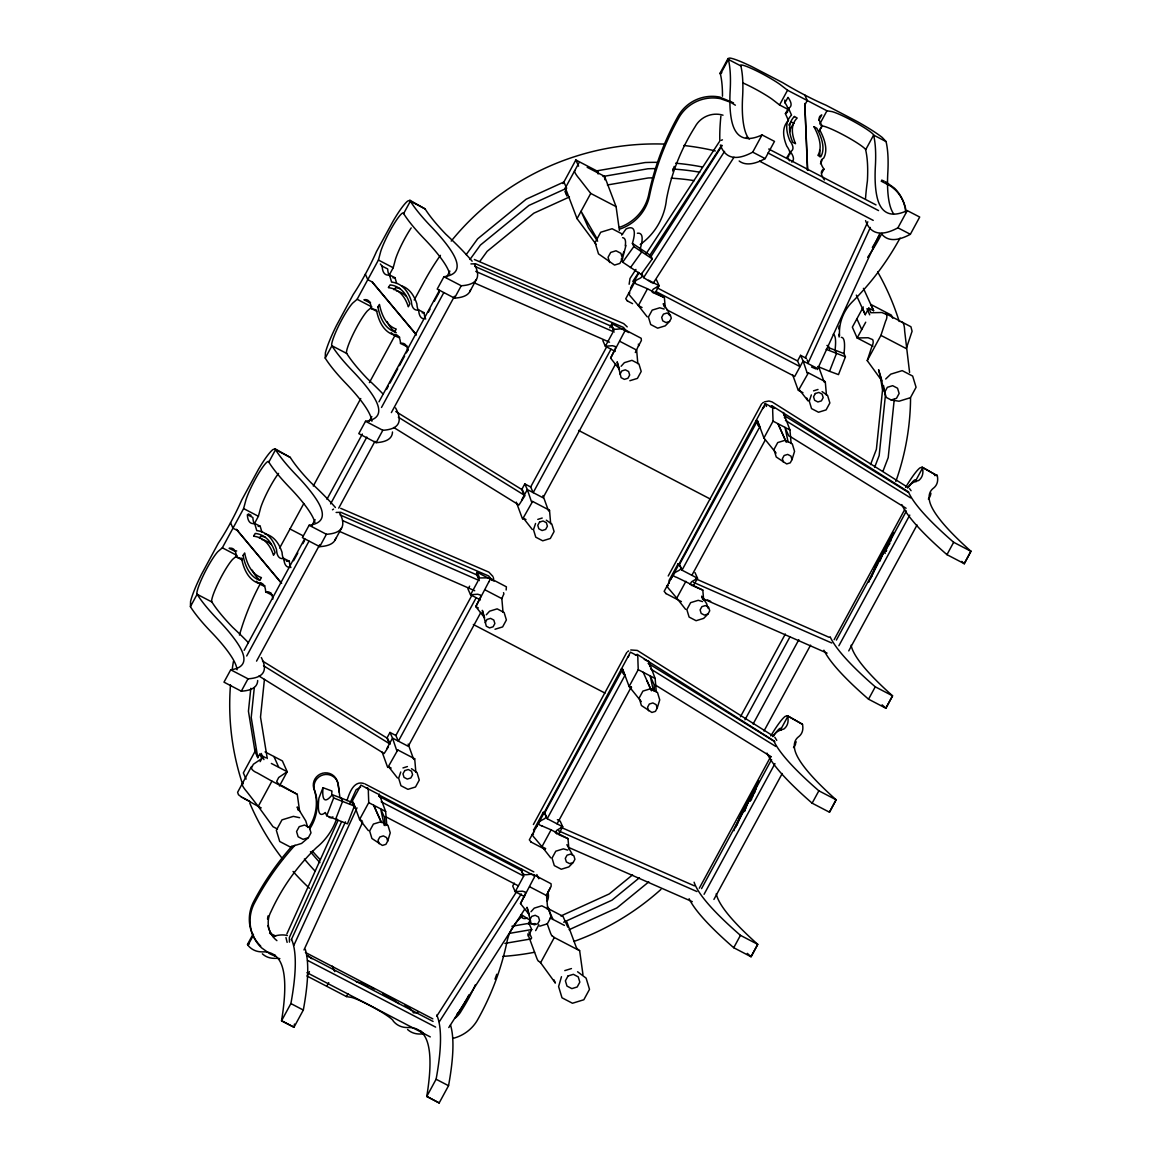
<?xml version="1.0" encoding="UTF-8"?>
<svg xmlns="http://www.w3.org/2000/svg" width="1161" height="1161" viewBox="0 0 1161 1161"><rect width="100%" height="100%" fill="white"/><g stroke="black" fill="none" stroke-linecap="round" stroke-linejoin="round"><path stroke-width="1.5" d="M250.82 688.313L248.439 711.214L254.999 751.472L257.771 757.683L259.498 754.505M254.317 687.501L251.211 717.44L257.771 757.683M264.432 679.345L260.514 717.063L267.277 758.554M894.246 399.457L888.209 457.594L883.013 471.148M536.106 827.648L630.438 652.163L636.576 655.355M670.927 579.121L765.244 403.622L774.46 408.425M253.098 934.054L247.511 944.357L247.932 945.243A791.671 114.75 -62.5 0 0 262.981 951.86A791.671 114.75 -62.5 0 1 278.045 958.478A642.193 93.083 -62.5 0 1 281.542 1020.737L293.98 1027.209A642.193 93.083 -62.5 0 0 294.473 1024.06M450.483 1024.989A645.052 93.504 -62.5 0 1 448.538 1085.709L439.177 1102.95L426.769 1096.405A642.193 93.083 -62.5 0 0 423.257 1034.132A791.671 114.75 -62.5 0 0 408.208 1027.529A791.671 114.75 -62.5 0 1 393.158 1020.911L393.028 1020.475A25.31 2.873 28.5 0 0 374.742 1008.125A25.31 2.873 28.5 0 0 351.739 997.459L346.457 996.573L307.041 976.038L309.436 971.626M564.914 191.376L566.974 196.006L565.204 188.213L578.889 162.99M439.177 1102.95L426.769 1096.405M587.176 167.3L604.315 176.225L604.925 179.781M257.669 680.52A645.052 73.056 28.5 0 1 241.314 691.187L223.986 682.16L230.734 669.781A642.193 72.722 28.5 0 0 238.556 644.863A791.671 89.658 28.5 0 0 217.833 619.582A791.671 89.658 28.5 0 1 197.123 594.287L196.848 593.895A25.31 3.672 -62.5 0 1 204.205 573.65A25.31 3.672 -62.5 0 1 217.804 551.707L222.331 547.803L243.607 508.576L245.972 499.781A25.31 3.672 -62.5 0 1 258.032 474.414A25.31 3.672 -62.5 0 1 268.655 461.512L268.815 462.122A791.671 89.658 28.5 0 0 289.524 487.417A791.671 89.658 28.5 0 1 310.248 512.698A642.193 72.722 28.5 0 1 314.936 522.479M254.303 523.829L258.395 516.282L260.746 507.488A25.31 3.672 -62.5 0 1 278.553 473.398M392.476 431.994A645.052 73.056 28.5 0 1 376.12 442.66L358.793 433.633L365.541 421.254A642.193 72.722 28.5 0 0 373.378 396.336A791.671 89.658 28.5 0 0 352.654 371.056A791.671 89.658 28.5 0 1 331.93 345.76L331.669 345.368A25.31 3.672 -62.5 0 1 339.012 325.124A25.31 3.672 -62.5 0 1 352.61 303.181L357.138 299.277L378.428 260.049L380.779 251.255A25.31 3.672 -62.5 0 1 392.839 225.887A25.31 3.672 -62.5 0 1 403.477 212.985L403.622 213.595A791.671 89.658 28.5 0 0 424.345 238.89A791.671 89.658 28.5 0 1 445.069 264.171A642.193 72.722 28.5 0 1 449.742 273.952M389.109 275.302L393.202 267.756L395.567 258.961A25.31 3.672 -62.5 0 1 411.197 227.904M640.945 274.069C644.965 278.829 635.256 278.306 634.849 282.544M534.162 829.128L543.29 812.308C551.054 819.985 539.836 818.345 538.457 823.613A70.908 12.945 -16.9 0 0 541.955 825.906M668.983 580.602L678.097 563.782C685.861 571.459 674.657 569.819 673.264 575.087A70.908 12.945 -16.9 0 0 676.761 577.38L702.811 590.107L703.682 600.281M622.572 234.174L612.108 228.732L600.716 232.244L595.085 242.649L598.495 253.867L614.546 265.071L619.858 263.431L622.499 258.569L625.982 245.377M533.392 824.528L626.795 652.395M668.214 576.001L761.601 403.868M561.474 976.706L558.601 986.574L561.997 997.792L572.46 1003.249L583.838 999.752L589.498 989.346L586.102 978.128L577.583 971.757M387.687 841.101L390.241 832.843L387.977 825.369L380.997 821.727L373.407 824.063L369.633 831L371.912 838.474L382.375 845.426L385.916 844.337L387.687 841.101L386.628 837.603L383.362 835.905L379.821 836.994L378.051 840.23L379.11 843.728M657.184 708.137L659.738 699.88L657.474 692.406L650.508 688.763L642.918 691.1L639.145 698.037L641.409 705.511L651.872 712.462L655.428 711.374L657.184 708.137L656.125 704.64L652.874 702.942L649.318 704.03L647.562 707.267L648.622 710.764M792.005 459.611L794.559 451.353L792.295 443.865L785.315 440.237L777.725 442.573L773.966 449.51L776.23 456.984L786.694 463.936L790.235 462.847L792.005 459.611L790.946 456.113L787.68 454.415L784.139 455.504L782.369 458.74L783.428 462.238M394.072 289.815L395.596 287.681A260.674 71.184 -63.4 0 1 400.023 288.639M884.392 391.663L878.572 369.691L881.997 380.953L867.238 360.607L871.955 346.283A169.825 31.013 -16.9 0 0 872.695 339.622L868.123 337.749L857.152 337.967L852.348 327.17L863.305 306.968M867.238 360.607L880.923 335.384L885.64 321.046A169.825 31.013 -16.9 0 0 886.38 314.384L881.809 312.527L870.837 312.73L868.776 308.1M400.763 771.992L398.673 778.218L400.951 785.707L407.917 789.335L415.507 786.998L419.281 780.061L417.017 772.587L411.487 768.698M535.569 523.466L533.494 529.692L535.758 537.166L542.724 540.808L550.329 538.472L554.087 531.535L551.823 524.061L546.309 520.172M811.35 394.9L809.275 401.125L811.539 408.599L818.505 412.242L826.095 409.906L829.868 402.969L827.604 395.495L822.075 391.605M870.532 464.603L876.381 449.365L882.534 390.096L880.212 375.859M874.596 467.433L879.153 455.591L885.306 396.307L883.565 385.641M744.433 811.394L750.079 796.838L744.39 811.495M879.878 561.256L884.9 548.311M259.788 753.881L261.849 758.51L253.345 764.286L251.356 768.176M323.005 787.695L318.912 798.173A120.033 15.557 -69.7 0 0 325.298 812.497L326.734 815.733L347.458 823.846L354.41 806.053L333.671 797.955L332.235 794.719A107.958 14.005 -69.7 0 1 323.005 787.695L331.959 791.018A107.958 14.005 -69.7 0 0 331.756 794.08M326.734 815.733L333.671 797.955M335.689 819.056L342.626 801.264L341.189 798.028L332.235 794.719M817.765 366.513L829.534 371.302L836.471 353.51L835.035 350.274A120.033 15.557 -69.7 0 0 833.264 334.252M841.29 337.372A120.033 15.557 -69.7 0 1 843.989 353.583L845.426 356.819L838.489 374.611L829.534 371.302M259.367 537.993L260.775 536.208A260.674 71.184 -63.4 0 1 265.216 537.166M503.018 612.181L501.842 598.626L503.424 594.882A98.569 11.16 28.5 0 0 503.526 592.661M548.5 891.082A98.569 11.16 28.5 0 1 548.108 891.822L546.541 895.552L547.702 909.121M286.898 933.836L338.069 820.392M346.979 800.669C349.185 793.529 353.655 780.105 363.915 783.544M341.61 821.654L289.35 937.507L289.466 942.108M349.766 803.586L356.151 789.727L360.578 787.1M291.28 939.8L345.441 821.857M293.791 945.475L356.993 807.853M303.979 949.945L362.667 822.148M805.371 357.791L867.818 221.809M807.896 363.451L870.344 227.469M817.329 369.561L879.777 233.579M485.24 622.702L486.996 619.452L490.552 618.363L493.802 620.061L494.862 623.559L493.106 626.795L489.55 627.898L486.299 626.2L482.337 610.338L484.616 617.841L475.821 606.637L488.81 581.879M620.047 374.176L621.817 370.925L625.358 369.837L628.623 371.535L629.683 375.032L627.912 378.268L624.371 379.371L621.106 377.659L617.144 361.811L619.423 369.314L610.628 358.11L614.503 350.172A70.908 12.945 -16.9 0 0 615.359 346.529L612.486 345.702L605.345 346.239L602.82 340.579M610.628 358.11L623.617 333.352A70.908 12.945 -16.9 0 0 624.487 329.709C619.785 326.546 612.094 333.657 611.949 323.759L609.786 327.736M529.3 914.781L520.505 903.577L524.38 895.639A70.908 12.945 -16.9 0 0 525.236 891.996L522.363 891.169L515.223 891.706L512.712 886.046L514.294 883.129M520.505 903.577L533.494 878.819A70.908 12.945 -16.9 0 0 534.365 875.176C529.663 872.013 521.971 879.124 521.826 869.226L521.187 870.402L523.713 876.062L515.223 891.706L524.554 896.568M550.401 887.628L546.541 895.552L529.634 886.757M506.152 589.991L506.385 586.813L489.187 577.815L479.653 577.946L477.142 572.286L476.503 573.461L479.014 579.121M299.64 811.408L297.274 794.356L271.921 781.15L258.235 806.387L272.995 826.705L277.494 829.056M366.368 788.043L367.282 787.738A25.353 3.672 -62.5 0 1 367.805 788.145A98.569 14.295 -62.5 0 1 368.371 792.513L368.734 802.643L359.605 819.463L368.4 830.666M665.253 307.752L664.382 297.579L647.475 288.77L638.361 305.59L647.156 316.793M415.87 772.341L414.695 758.772L397.802 749.962L387.977 767.261M550.677 523.8L549.516 510.245L532.609 501.436L522.784 518.735M568.875 848.807L567.99 838.648L551.098 829.839L541.969 846.659L550.764 857.863M685.904 581.313L676.776 598.133L685.57 609.336M635.488 655.341L636.779 654.775A25.353 3.672 -62.5 0 1 637.316 655.181A98.569 14.295 -62.5 0 1 637.868 659.55L638.231 669.679L629.117 686.499L641.278 701.592M770.309 406.814L771.601 406.248A25.353 3.672 -62.5 0 1 772.123 406.655A98.569 14.295 -62.5 0 1 772.689 411.023L773.052 421.153L763.923 437.973L776.085 453.066M826.458 395.248L825.282 381.679L808.39 372.87L798.565 390.169A70.908 1.596 72.9 0 1 797.897 389.356L792.716 374.988M552.172 935.795L554.305 937.507L540.605 962.73L555.364 983.062L553.899 979.768M237.105 669.766A642.193 72.722 28.5 0 0 231.852 657.242A791.671 89.658 28.5 0 0 211.128 631.947A791.671 89.658 28.5 0 1 190.404 606.666L197.123 594.287L211.897 601.993A791.671 89.658 28.5 0 0 232.621 627.274A801.105 90.732 28.5 0 1 248.41 642.701M268.815 462.122L275.52 449.757L275.142 448.843L272.937 449.554A39.634 5.747 -62.5 0 0 258.598 469.088L241.677 500.115A46.904 6.792 -62.5 0 1 230.546 522.74A46.904 6.792 -62.5 0 1 218.384 543.058L201.535 574.274A39.634 5.747 -62.5 0 0 190.578 601.383L190.419 606.637M371.912 421.24A642.193 72.722 28.5 0 0 366.658 408.716A791.671 89.658 28.5 0 0 345.934 383.42A791.671 89.658 28.5 0 1 325.225 358.125L331.93 345.76L346.718 353.466A791.671 89.658 28.5 0 0 367.427 378.747A801.105 90.732 28.5 0 1 383.217 394.174M403.622 213.595L410.341 201.216L409.949 200.316L407.758 201.027A39.634 5.747 -62.5 0 0 393.419 220.546L376.483 251.589A46.904 6.792 -62.5 0 1 365.352 274.214A46.904 6.792 -62.5 0 1 353.205 294.531L336.356 325.748A39.634 5.747 -62.5 0 0 325.385 352.857L325.24 358.11M279.67 548.007L303.805 503.526M313.296 486.024L360.752 398.528M369.387 382.622L395.277 334.89M414.201 300.002L424.52 280.977A259.266 254.839 -24 0 1 440.425 255.347M335.413 507.502A801.105 90.732 28.5 0 0 311.017 482.744A791.671 89.658 28.5 0 1 290.308 457.449L275.491 449.626A791.671 89.658 28.5 0 0 296.244 475.038A791.671 89.658 28.5 0 1 316.968 500.333A642.193 72.722 28.5 0 1 309.131 525.236L302.397 537.616L319.71 546.642A645.052 73.056 28.5 0 0 335.747 538.254M472.135 261.196A801.105 90.732 28.5 0 0 445.839 234.217A791.671 89.658 28.5 0 1 425.115 208.922L410.297 201.085A791.671 89.658 28.5 0 0 431.05 226.511A791.671 89.658 28.5 0 1 451.774 251.806A642.193 72.722 28.5 0 1 443.952 276.71L437.204 289.089L454.517 298.116A645.052 73.056 28.5 0 0 470.553 289.728M244.173 650.334L304.69 538.762M311.612 526.02L315.066 519.635M378.994 401.808L439.511 290.235M446.419 277.494L449.887 271.108M293.602 560.763L297.811 552.984M302.876 543.653L304.559 540.547M326.952 499.259L362.334 434.04M369.242 421.312L371.825 416.538M386.497 389.486L388.224 386.308M389.951 383.13L397.715 368.806M399.442 365.628L404.623 356.079M406.35 352.9L408.077 349.722M428.394 312.265L430.078 309.16M434.287 301.381L439.351 292.064M246.698 655.994L308.942 541.244M381.505 407.467L443.749 292.717M330.595 503.889L366.832 437.073M338.722 508.126L374.959 441.311M256.552 661.131L319.667 544.785M391.359 412.605L454.473 296.258M241.314 691.187L248.019 678.808A645.052 73.056 28.5 0 0 261.327 657.547M319.71 546.642L326.415 534.278A645.052 73.056 28.5 0 0 339.738 513.017M376.12 442.646L382.825 430.281A645.052 73.056 28.5 0 0 395.538 407.888M454.517 298.116L461.236 285.751A645.052 73.056 28.5 0 0 474.544 264.49M334.934 540.271L341.639 527.907M469.741 291.745L476.445 279.366M256.175 749.28L243.346 772.936L246.103 779.104M563.012 183.627L575.841 159.971L598.031 171.538M251.531 766.478L237.599 792.324L238.498 794.763L242.025 797.433M260.137 761.66L261.849 758.51M596.13 244.391L577.046 218.645L590.731 193.423L579.354 178.794A237.613 26.906 28.5 0 1 574.724 172.031A61.431 6.951 28.5 0 1 574.826 170.609L575.145 170.406M279.453 785.997L287.188 771.717L282.384 760.919L265.056 751.893M722.476 96.218A791.671 114.75 -62.5 0 0 720.43 74.144L720.038 73.274L728.02 58.558L729.761 58.05A39.634 4.484 28.5 0 1 751.501 66.467L782.732 82.663A46.904 5.312 28.5 0 0 804.82 95.057A46.904 5.312 28.5 0 0 825.877 105.143L857.195 121.528A39.634 4.484 28.5 0 1 882.316 137.535L886.061 141.569A791.671 114.75 -62.5 0 1 887.817 172.713A791.671 114.75 -62.5 0 0 889.558 203.843A642.193 93.083 -62.5 0 0 893.593 213.827M720.43 74.144L728.411 59.443L728.02 58.558M247.932 945.243L253.519 934.953M308.362 837.691L311.003 832.829L309.406 827.59L304.53 825.036L299.204 826.676L296.563 831.537L298.145 836.776L303.036 839.33L308.362 837.691L301.57 843.437L290.177 846.949L279.714 841.493L276.318 830.275L281.978 819.869L293.37 816.372L299.654 817.707M630.554 288.059L638.855 272.762M476.184 597.712L398.383 741.153L395.857 735.493L389.994 732.431L386.961 738.033L389.472 743.693M610.991 349.185L533.189 492.627L530.664 486.967L524.801 483.905L521.768 489.507L524.293 495.166M469.595 586.189L468.014 589.106L470.539 594.766L480.407 599.918M634.864 281.963L625.735 298.783L627.564 301.047M386.816 748.613L392.52 738.106L389.994 732.431M521.623 500.086L527.326 489.565L524.801 483.905M477.81 581.356L470.539 594.766L477.679 594.229L480.523 595.071A70.908 12.945 -16.9 0 1 479.667 598.699L475.821 606.637L478.288 607.929M612.616 332.83L605.345 346.239L615.228 351.391M395.857 735.493L471.932 595.245M530.664 486.967L606.753 346.704M480.857 612.413L408.237 746.291L392.52 738.106L396.423 749.614A70.908 1.596 72.9 0 0 397.091 750.427L397.802 749.962M615.664 363.886L543.043 497.764L527.326 489.565L531.245 501.073A70.908 1.596 72.9 0 0 531.912 501.9L532.609 501.436M654.993 293.283L659.1 285.708L656.575 280.048M638.448 346.094L641.394 340.478L641.191 338.286L623.994 329.289M635.314 352.552L638.245 346.355A98.569 11.16 28.5 0 0 638.332 344.135M291.556 939.394A645.052 93.504 -62.5 0 1 290.889 1003.568L281.528 1020.809L293.98 1027.209M720.357 144.965A645.052 93.504 -62.5 0 0 752.705 152.149L762.051 134.908L774.489 141.395L765.143 158.622A645.052 93.504 -62.5 0 1 739.18 161.002M788.653 109.7L779.553 104.954L787.535 90.239L780.076 84.477A25.31 2.873 28.5 0 0 755.535 70.371A25.31 2.873 28.5 0 0 740.529 65.379L740.863 65.93A791.671 114.75 -62.5 0 1 742.59 97.045A791.671 114.75 -62.5 0 0 744.346 128.174A642.193 93.083 -62.5 0 0 748.366 138.159M669.549 321.466L671.305 318.23L670.245 314.733L666.995 313.035L663.439 314.123L661.683 317.374L662.742 320.857L665.993 322.555L669.549 321.466L665.253 325.835L657.663 328.171L650.697 324.529L648.433 317.055L652.192 310.118L659.782 307.781L664.136 309.044M293.965 1027.282L303.311 1010.055A645.052 93.504 -62.5 0 0 305.27 949.321M326.749 986.313L328.737 982.641M804.602 105.404L807.243 100.514L804.82 95.057M346.457 996.573L348.053 993.642M819.768 124.024L826.951 110.788L832.248 111.659A25.31 2.873 28.5 0 1 855.251 122.326A25.31 2.873 28.5 0 1 873.536 134.676L873.623 135.097A791.671 114.75 -62.5 0 1 875.379 166.226A791.671 114.75 -62.5 0 0 877.135 197.37A642.193 93.083 -62.5 0 0 907.234 210.591L919.701 217.049L910.355 234.29A645.052 93.504 -62.5 0 1 882.302 234.711M865.511 198.618A801.105 116.129 -62.5 0 1 867.398 180.942A791.671 114.75 -62.5 0 0 865.642 149.813L873.623 135.097L886.061 141.569M538.472 823.033L529.343 839.853L531.172 842.117M673.293 574.506L664.165 591.326L665.993 593.576M547.208 818.694L544.683 813.034L622.499 669.592L625.01 675.252L547.208 818.694L562.708 826.777L558.601 834.353M693.407 585.826L697.529 578.251L682.015 570.167L679.49 564.507L757.306 421.066M682.015 570.167L759.831 426.726L757.93 422.488M655.936 291.542L800.06 366.629L797.549 360.94L800.582 355.339L806.445 358.401M557.062 823.831L631.41 686.761M691.869 575.305L765.36 439.83M865.569 220.619A645.052 93.504 -62.5 0 0 897.917 227.817L907.278 210.576M426.755 1096.477L436.101 1079.237A645.052 93.504 -62.5 0 0 436.768 1015.048M529.924 919.628L531.694 916.392L535.236 915.303L538.501 917.001L539.56 920.499L537.79 923.735L534.249 924.824L530.983 923.126L527.021 907.278L528.85 913.272M528.458 924.258L530.055 921.312M548.123 891.822L551.17 886.264L551.069 883.753L533.871 874.755M528.182 936.085L531.723 929.555L528.952 923.329L511.899 926.26M856.339 295.112L865.264 314.689L868.805 308.158L873.594 310.655L870.823 304.429L891.387 315.139L892.751 318.23M535.656 930.629L538.864 924.736M865.714 322.192L857.152 337.967L872.97 346.21M707.978 614.009L709.734 610.773L708.674 607.276L705.424 605.578L701.868 606.666L700.112 609.902L701.171 613.4L704.422 615.098L707.978 614.009L703.682 618.378L696.092 620.714L689.112 617.071L686.848 609.598L690.621 602.661L698.211 600.324L702.565 601.587M573.157 862.536L574.927 859.3L573.868 855.802L570.602 854.104L567.061 855.193L565.291 858.429L566.35 861.926L569.616 863.624L573.157 862.536L568.861 866.904L561.271 869.241L554.305 865.598L552.041 858.124L555.8 851.187L563.404 848.851L567.744 850.113M740.471 716.758L785.344 634.022M744.97 719.791L789.843 637.07M753.097 724.029L798.826 639.711M763.982 731.038L810.581 645.139M699.299 888.223L770.701 756.624M834.12 639.696L904.651 509.679M756.711 784.618L740.573 814.674A59.24 0.842 -61.6 0 1 738.976 818.766L739.717 817.997A260.674 3.73 -61.6 0 0 734.855 828.403M890.69 537.616L875.379 566.147A59.24 0.842 -61.6 0 1 873.798 570.24L874.523 569.47A260.674 3.73 -61.6 0 0 869.27 580.863M701.549 888.629L771.586 759.541M836.37 640.103L906.393 511.014M704.074 894.289L774.967 763.604M838.881 645.763L909.774 515.078M713.928 899.427L782.224 773.516M848.735 650.9L917.045 524.99M716.264 893.738A642.193 72.722 28.5 0 0 757.712 944.328L751.051 956.751L733.737 947.724L740.442 935.345A645.052 73.056 28.5 0 1 694.104 882.2M770.788 735.943A39.634 5.747 -62.5 0 1 785.126 716.424L787.332 715.713L802.483 724.319A791.671 89.658 28.5 0 1 798.594 736.756A791.671 89.658 28.5 0 0 794.675 749.208A642.193 72.722 28.5 0 0 836.109 799.784L829.462 812.207L812.134 803.18L818.853 790.815A645.052 73.056 28.5 0 1 773.705 740.733M851.086 645.211A642.193 72.722 28.5 0 0 892.519 695.787L885.872 708.225L868.544 699.198L875.263 686.819A645.052 73.056 28.5 0 1 830.115 636.75M905.609 487.417A39.634 5.747 -62.5 0 1 919.933 467.898L922.139 467.186L937.304 475.792A791.671 89.658 28.5 0 1 933.4 488.215A791.671 89.658 28.5 0 0 929.482 500.681A642.193 72.722 28.5 0 0 970.93 551.257L964.269 563.68L946.955 554.653L953.66 542.289A645.052 73.056 28.5 0 1 908.526 492.206M829.462 812.207L836.109 799.784L818.853 790.815M964.269 563.68L970.93 551.257M787.985 109.671A59.24 14.309 29.6 0 0 784.938 102.778L788.014 97.364A59.24 14.309 29.6 0 1 788.479 108.205L791.541 115.113A260.674 62.984 29.6 0 0 789.901 140.771A59.385 14.353 29.6 0 1 790.365 151.627A59.24 14.309 29.6 0 1 791.642 162.047M789.625 154.761A59.385 14.353 29.6 0 0 786.81 146.199A260.674 62.984 29.6 0 1 788.464 120.526L785.387 113.633L788.479 108.205M789.509 160.813A59.24 14.309 29.6 0 0 787.289 157.04L790.365 151.627M818.708 120.381L821.785 114.954A59.24 14.309 29.6 0 0 822.235 125.809L819.158 131.222M821.683 173.207L823.991 169.143A59.385 14.353 29.6 0 1 823.541 158.317A260.674 62.984 29.6 0 0 819.622 129.742L822.235 125.809M650.828 256.755L722.04 145.72M651.684 282.631L643.6 277.624L724.566 151.38M653.033 283.473L733.999 157.228M388.456 746.813L384.146 753.533L258.99 676.05M436.841 1016.049L516.819 891.329M439.351 1021.709L521.289 893.941M448.785 1027.543L524.874 908.918M635.938 269.396L630.002 278.495L629.131 284.271M645.806 254.23L719.312 141.773M632.789 281.441L638.71 272.356M649.565 255.696L721.765 145.154M762.617 408.73L764.489 406.655M627.811 657.257L628.972 655.805M621.686 235.059L626.011 229.022A120.033 18.968 -55.3 0 1 632.397 243.346L633.833 246.582L652.279 258.888L641.119 274.475L622.673 262.168L621.237 258.932M622.673 262.168L633.833 246.582M630.481 267.581L641.656 251.995L640.219 248.759A120.033 18.968 -55.3 0 0 637.374 233.259M466.171 254.651L477.606 238.876L526.18 199.199L563.898 182.016L566.67 188.242L528.952 205.424L480.378 245.102L469.987 259.44M479.87 261.37L487.141 251.342L533.842 213.189L569.47 196.964M621.12 366.266L624.371 362.667L631.961 360.331L638.942 363.974L641.206 371.447L637.433 378.384L629.842 380.721M486.299 614.793L489.565 611.194L497.155 608.857L504.121 612.5L506.385 619.974L502.626 626.911L495.021 629.247M530.998 911.733L534.249 908.134L541.839 905.798L548.819 909.44L551.083 916.914L547.31 923.851L539.72 926.188M885.698 379.008L890.806 374.147L902.199 370.635L912.662 376.077L916.073 387.295L910.427 397.701L899.035 401.227L891.184 399.979L886.293 397.439L884.697 392.2L887.338 387.324L892.649 385.684L897.54 388.224L899.136 393.477L896.495 398.339L891.184 399.979M632.556 874.886L609.206 893.955L560.879 915.971M639.45 877.745L611.978 900.181L563.651 922.197M648.781 881.881L616.868 907.96L569.122 929.714M762.501 403.07L763.474 402.403M627.68 651.597L628.652 650.929M549.516 510.245L548.819 510.724A70.908 1.596 72.9 0 1 548.572 510.753M808.39 372.87L807.693 373.349A70.908 1.596 72.9 0 1 807.026 372.536M825.282 381.679L824.586 382.158A70.908 1.596 72.9 0 1 823.918 381.33L818.737 366.978M414.695 758.772L413.998 759.25A70.908 1.596 72.9 0 1 413.882 759.425M332.467 509.795L333.555 509.099M721.286 140.336L722.432 139.828M762.022 134.923L762.051 134.908A642.193 93.083 -62.5 0 1 731.909 121.702A791.671 114.75 -62.5 0 1 730.167 90.573A791.671 114.75 -62.5 0 0 728.411 59.443L740.834 65.916M764.504 401.837L768.945 401.009L772.094 401.909L907.452 487.112M470.945 263.924L475.604 263.765L623.53 327.46L626.664 331.378M336.124 512.451L340.797 512.291L488.708 575.987L491.843 579.905M934.721 475.589L936.927 474.893M243.084 783.225L242.315 783.573A61.431 6.951 28.5 0 0 242.228 784.996A237.613 26.906 28.5 0 0 246.858 791.758L258.235 806.387L261.21 807.925M813.556 390.836L817.997 389.472M537.775 519.402L542.216 518.038M402.969 767.929L407.409 766.565M564.783 970.611L571.459 968.564M720.038 73.274L721.779 72.766M247.511 944.357L249.252 943.849M630.771 649.957L637.287 650.436L772.645 735.639M443.908 276.724L461.236 285.751M365.512 421.254L382.825 430.281M309.102 525.251L326.415 534.278M230.691 669.781L248.019 678.808M602.965 176.487L647.94 168.766A240.588 236.481 -24 0 1 655.065 168.592M607.392 184.976L648.215 177.967A231.242 227.309 -24 0 1 653.483 177.807M509.548 933.357L531.723 929.555M504.89 943.4L531.23 938.886M901.4 322.265L901.908 322.221A61.431 8.911 -62.5 0 1 903.273 323.193A237.613 34.438 -62.5 0 1 904.651 330.958L909.585 372.434M629.915 293.007L628.783 293.182A25.353 2.873 28.5 0 0 628.754 293.748A98.569 11.16 28.5 0 0 631.497 297.448L638.361 305.59L642.062 307.52M668.33 585.55L667.198 585.725A25.353 2.873 28.5 0 0 667.183 586.29A98.569 11.16 28.5 0 0 669.912 589.991L676.776 598.133M533.523 834.077L532.391 834.251A25.353 2.873 28.5 0 0 532.377 834.817A98.569 11.16 28.5 0 0 535.105 838.518L541.969 846.659L545.685 848.589M474.37 259.498L623.704 323.614L627.216 326.88M820.856 125.461L824.266 126.375A25.31 2.873 28.5 0 1 847.269 137.042A25.31 2.873 28.5 0 1 865.555 149.392L865.642 149.813M356.325 981.829L359.721 982.743A25.31 2.873 28.5 0 1 369.488 986.632M370.504 302.411A59.24 16.181 -63.4 0 0 369.459 302.557L363.93 299.785A59.24 16.181 -63.4 0 1 371.244 308.521L376.425 310.06A260.674 71.184 -63.4 0 0 393.187 334.673A59.385 16.21 -63.4 0 1 400.501 343.395A59.24 16.181 -63.4 0 1 407.685 350.564M236.684 550.953A59.24 16.181 -63.4 0 0 234.638 551.083L229.123 548.311A59.24 16.181 -63.4 0 1 236.423 557.048L241.604 558.586A260.674 71.184 -63.4 0 0 258.381 583.199A59.385 16.21 -63.4 0 1 265.695 591.921A59.24 16.181 -63.4 0 1 272.864 599.091M843.989 353.583L827.677 347.284M845.426 356.819L826.168 349.316M604.242 176.196L604.634 176.835A169.825 3.802 72.9 0 1 608.132 185.702L616.085 206.629L619.408 230.473M565.204 188.213L565.61 188.851A169.825 3.802 72.9 0 1 569.093 197.733L577.046 218.645M341.189 798.028L352.959 802.817M340.724 508.329L488.883 572.141L492.932 576.436M881.707 180.086L884.232 181.174M881.17 181.16L890.879 186.195L895.073 189.693A38.574 37.921 -24 0 1 906.262 212.507M647.475 288.77L638.332 284.837A70.908 12.945 -16.9 0 1 634.82 282.544M655.239 293.646L664.382 297.579M693.654 586.189L702.811 590.107M707.354 599.932L710.663 601.354M541.94 825.906L551.098 829.839M558.847 834.715L567.99 838.648M811.51 367.007L815.878 368.922M474.893 266.406L611.658 326.401L613.545 330.653M475.763 271.355L614.184 332.061M474.414 282.921L609.525 342.19M695.758 578.802L829.23 637.345M693.335 582.285L831.755 643.005M703.522 598.931L827.096 653.135M340.086 514.933L476.852 574.927L478.738 579.179M342.611 520.592L479.362 580.602M339.607 531.448L474.718 590.731M560.952 827.329L694.423 885.872M558.528 830.826L696.934 891.546M568.701 847.457L692.29 901.662M380.344 263.997L382.158 266.174L387.687 268.946A59.24 16.181 -63.4 0 0 389.806 276.129M382.158 266.174A59.24 16.181 -63.4 0 0 389.472 274.91L394.987 277.682L396.685 283.444M389.472 274.91L391.591 282.108A260.674 71.184 -63.4 0 1 411.357 301.178A59.385 16.21 -63.4 0 0 418.657 309.929L424.171 312.701A59.24 16.181 -63.4 0 0 425.724 319.057M371.244 308.521L376.759 311.293M400.501 343.395L406.016 346.167A59.24 16.181 -63.4 0 1 407.076 346.022M248.28 513.902L251.052 515.295M254.419 523.829A59.24 16.181 -63.4 0 1 252.866 517.472L247.351 514.715A59.24 16.181 -63.4 0 0 254.651 523.437L260.18 526.209L261.878 531.97M254.651 523.437L256.77 530.635A260.674 71.184 -63.4 0 1 276.55 549.704A59.385 16.21 -63.4 0 0 283.85 558.456L289.365 561.227A59.24 16.181 -63.4 0 0 290.918 567.584M236.423 557.048L241.952 559.82A59.24 16.181 -63.4 0 0 241.822 558.252M265.695 591.921L271.21 594.693A59.24 16.181 -63.4 0 1 272.269 594.548M787.535 90.239L826.951 110.788M746.305 137.332L749.513 139.001M768.727 149.014L876.018 204.916M768.045 153.005L878.543 210.576M752.705 152.149L765.143 158.622M897.932 227.817L910.355 234.29M759.526 161.147L873.217 220.387M885.582 313.543L910.921 326.749L912.082 331.248L906.262 348.59L880.923 335.384M616.085 206.629L590.731 193.423M648.535 280.207L659.1 285.708L653.266 289.162L651.742 291.338A70.908 12.945 -16.9 0 0 652.206 292.05M816.575 368.022L803.107 361.013L800.582 355.339M656.618 287.551L797.534 360.969M666.632 309.697L794.734 376.44L803.107 361.013L807.011 372.521M627.23 300.859L632.571 303.645M798.449 390.343L802.948 392.694M409.949 200.316L425.115 208.922M937.319 475.763L922.139 467.186M611.949 323.759L628.856 332.568M619.756 341.29L636.649 350.1L637.824 363.654M773.052 421.153L789.944 429.962L791.12 443.531M953.66 542.289L970.988 551.315M378.428 260.049L393.202 267.756M372.696 282.225L367.79 279.67L365.352 274.214M357.138 299.277L371.926 306.983L367.398 310.887A25.31 3.672 -62.5 0 0 353.8 332.815A25.31 3.672 -62.5 0 0 346.442 353.06L346.733 353.437M578.613 430.412L710.285 499.027M678.097 563.782L679.49 564.507M875.263 686.819L892.577 695.845L885.872 708.225A642.193 72.722 28.5 0 1 882.113 704.829M525.962 519.548L523.48 518.256L532.275 529.46M665.659 593.402L681.405 601.616M275.142 448.843L290.308 457.449M802.498 724.29L787.332 715.713M477.142 572.286L494.035 581.095M644.253 659.361L647.33 660.957M484.95 589.817L501.842 598.626M638.231 669.679L655.138 678.488L656.299 692.058M631.584 687.791L629.117 686.499L624.531 674.164A70.908 1.596 72.9 0 0 622.557 669.041L623.834 674.643L621.309 668.983M289.989 528.981L303.297 535.903M473.34 624.502L605.012 693.102M243.607 508.576L258.395 516.282M237.874 530.751L232.969 528.197L230.546 522.74M222.331 547.803L237.105 555.509L232.577 559.413A25.31 3.672 -62.5 0 0 218.979 581.342A25.31 3.672 -62.5 0 0 211.636 601.587L211.912 601.964M543.29 812.308L544.683 813.034M557.382 819.651L560.183 821.117L562.708 826.777L556.874 830.231L555.35 832.408A70.908 12.945 -16.9 0 0 555.814 833.119M740.442 935.345L757.77 944.372L751.051 956.751A642.193 72.722 28.5 0 1 747.307 953.37M391.155 768.074L388.674 766.782L397.468 777.986M530.838 841.928L545.104 849.373M365.047 783.965L533.813 871.896M377.818 793.921L360.926 785.112L351.798 801.946L354.323 807.606L353.046 802.033A70.908 1.596 72.9 0 1 355.019 807.142L359.605 819.463L362.087 820.754M379.545 795.227L532.58 874.828M378.675 796.141L521.187 870.402M381.2 801.816L523.713 876.062M368.734 802.643L385.626 811.452L386.802 825.021M385.481 816.618L518.386 885.872M261.588 755.593L265.854 757.814M271.355 763.459L287.188 771.717L278.698 777.493L276.71 781.382A169.825 31.013 -16.9 0 0 282.486 786.041L297.274 794.356M548.195 908.642L562.983 916.348L567.787 927.146M550.082 917.916L564.42 925.39M554.305 937.507L579.644 950.714L582.967 974.572M241.386 797.085L249.775 801.366M305.401 952.455L432.835 1018.865M306.591 955.532L433.097 1021.448M307.505 960.365L435.622 1027.108M306.997 972.671L430.296 1036.918M290.889 1003.568L303.311 1010.055M436.101 1079.237L448.538 1085.709M271.921 781.15L257.132 772.834A169.825 31.013 -16.9 0 1 251.342 768.176M243.433 798.071L258.235 806.387M885.495 181.711L894.362 188.082A38.574 37.921 -24 0 1 904.869 206.847M733.491 102.865L719.66 97.06A38.574 37.921 -24 0 0 677.647 117A276.826 272.109 -24 0 0 648.578 195.179A44.162 43.407 -24 0 1 619.481 227.324M735.377 105.201L730.719 102.313L720.371 98.67A38.574 37.921 -24 0 0 678.372 118.625A276.826 272.109 -24 0 0 649.304 196.804A44.162 43.407 -24 0 1 620.206 228.935M784.444 415.711L908.076 492.249M785.446 420.427L910.587 497.909M790.09 436.449L906.088 508.257M395.785 411.502L522.465 489.942L524.351 494.18M398.31 417.176L524.99 495.602L518.952 505.006L393.797 427.524M648.099 663.294L774.793 741.719M650.624 668.954L775.78 746.436M655.283 684.975L771.281 756.798M262.502 660.986L387.658 738.469L389.545 742.706M263.489 665.703L390.169 744.128M424.636 1034.393L420.427 1030.62M771.92 405.755L908.657 491.988M637.099 654.282L774.445 741.211M521.405 914.665L530.519 920.557M489.187 577.815L489.652 578.251A70.908 12.945 -16.9 0 1 488.796 581.879M533.61 875.51L534.365 876.033M632.397 243.346L650.842 255.652L652.279 258.888M546.889 908.584L549.487 910.398L548.05 907.162M307.549 955.561L311.961 958.725M579.644 950.714L577.525 949.001A169.825 3.802 72.9 0 1 575.987 946.563L566.815 921.892M540.605 962.73L538.486 961.018A169.825 3.802 72.9 0 1 536.948 958.58L527.791 933.923M779.553 104.954L772.094 99.193A25.31 2.873 28.5 0 0 742.967 82.953M413.171 1011.797L409.789 1008.619A39.634 4.484 28.5 0 0 404.855 1004.976M909.6 488.694L911.066 490.682M774.779 737.22L776.767 740.355M416.378 334.658L372.376 282.181L416.291 334.818M281.572 583.185L236.409 529.329L281.484 583.344M799.261 389.69L808.056 400.893L806.779 398.02M536.846 874.538L538.791 878.761M597.639 241.183L588.395 227.73L581.066 211.273L597.349 239.297M566.887 844.7L572.707 855.149M668.721 582.212L669.244 583.228M534.437 831.755L533.523 829.651M287.13 942.384L285.954 937.551M863.421 288.334L873.594 310.655M786.287 442.297L778.001 423.736L785.75 441.093M647.04 680.897L651.466 690.824M381.229 822.133L373.682 805.226L381.432 822.583M866.962 308.652L869.705 314.82M862.492 308.463L865.264 314.689M856.891 318.767L861.709 329.579M807.069 359.808L808.332 362.638M884.464 548.152L884.885 549.095M788.841 436.014L784.996 427.393L788.203 442.297M765.244 403.622L766.507 406.466M756.116 420.442L758.641 426.116L757.364 420.529A70.908 1.596 72.9 0 1 759.338 425.652L763.923 437.973M598.118 173.976L596.739 170.856L645.168 162.54A240.588 236.481 -24 0 1 657.663 162.351M641.699 273.386L643.6 277.624M575.841 159.971L578.599 166.154M611.31 324.935L613.835 330.595M695.004 572.591L697.529 578.251L691.68 581.705L690.171 583.881M749.643 796.678L750.064 797.622M643.194 672.263L650.944 689.634M542.971 495.544L548.137 509.882A70.908 1.596 72.9 0 0 548.34 510.332M516.311 502.147L522.116 517.908A70.908 1.596 72.9 0 0 522.784 518.72M548.892 910.18L553.013 919.439M528.908 931.833L531.665 938.015M408.15 744.07L413.331 758.409A70.908 1.596 72.9 0 0 413.534 758.859M382.129 752.096L387.31 766.434A70.908 1.596 72.9 0 0 387.977 767.247M352.988 802.556L355.513 808.216M273.952 756.522L278.756 767.319M261.196 753.431L263.939 759.599M332.293 966.141L334.731 971.597M274.635 954.647L275.346 956.272L270.31 954.095L261.443 947.739A38.574 37.921 -24 0 1 254.825 902.445A276.826 272.109 -24 0 1 294.981 845.252M794.095 123.458L791.28 121.992A260.674 62.984 29.6 0 0 788.812 125.083M789.944 429.962L785.358 417.626A70.908 1.596 72.9 0 0 783.385 412.503L783.864 415.101M655.138 678.488L650.552 666.153A70.908 1.596 72.9 0 0 648.578 661.03L649.275 664.513M385.626 811.452L381.04 799.116A70.908 1.596 72.9 0 0 379.066 793.993L379.545 796.591M547.194 923.793L550.633 933.342A169.825 3.802 72.9 0 0 552.172 935.781M669.549 315.545L668.214 311.163L663.279 303.631L664.179 306.635M622.499 258.569L620.903 253.33L616.012 250.776L610.701 252.43L608.059 257.292L609.656 262.531M707.963 608.088L706.643 603.705L701.694 596.173L702.608 599.178M307.752 827.474L305.764 820.9L297.187 806.968L298.159 810.175M784.662 418.091L784.357 416.988M649.855 666.617L649.565 665.543M915.811 480.465L915.652 479.856A25.31 3.672 -62.5 0 0 908.599 487.069M780.99 728.992L780.845 728.382A25.31 3.672 -62.5 0 0 773.792 735.595M632.135 285.577L632.353 286.419M493.323 577.525L493.643 579.107M653.396 690.824L650.189 675.92L654.035 684.555L654.543 691.013M384.233 825.442L380.677 808.883L384.523 817.504L385.162 825.587M807.679 170.377L804.791 103.46L807.505 170.29M784.821 100.064L784.938 102.778M339.941 797.767L338.141 783.501A12.292 12.074 -24 0 0 323.309 774.837A12.292 12.074 -24 0 0 314.355 789.625A44.162 43.407 -24 0 1 309.842 828.693M692.377 585.739A70.908 12.945 -16.9 0 1 691.375 585.202M690.635 584.593A70.908 12.945 -16.9 0 1 690.156 583.896M885.074 553.42A59.385 0.856 -61.6 0 1 885.335 552.839M886.119 551.214A59.385 0.856 -61.6 0 1 886.627 550.169M890.589 541.316A260.674 3.73 -61.6 0 0 889.689 541.505L892.025 536.629A59.24 0.842 -61.6 0 1 893.607 532.536M889.936 543A260.674 3.73 -61.6 0 1 889.428 544.175M889.065 544.117A260.674 3.73 -61.6 0 0 888.165 544.306L886.656 547.107A260.674 3.73 -61.6 0 1 887.73 546.105M888.804 544.857A260.674 3.73 -61.6 0 1 888.412 545.801M887.541 546.918A260.674 3.73 -61.6 0 1 886.888 548.602M886.394 549.777A260.674 3.73 -61.6 0 1 885.77 551.17M868.544 699.198A645.052 73.056 28.5 0 1 823.918 650.204M916.044 481.771A791.671 89.658 28.5 0 0 915.826 480.436L922.531 468.072A791.671 89.658 28.5 0 1 918.612 480.523A801.105 90.732 28.5 0 0 907.699 488.113M946.955 554.653A645.052 73.056 28.5 0 1 901.807 504.585M964.21 563.636A642.193 72.722 28.5 0 1 961.729 561.402M930.89 493.149A791.671 89.658 28.5 0 1 928.336 499.056M868.82 582.169A260.674 3.73 -61.6 0 1 868.979 581.617M870.503 578.817A260.674 3.73 -61.6 0 1 871.185 577.075M871.708 575.871A260.674 3.73 -61.6 0 1 876.047 566.655L877.556 563.854A260.674 3.73 -61.6 0 0 875.481 568.179M871.867 576.567A260.674 3.73 -61.6 0 1 872.303 575.246M872.709 574.274A260.674 3.73 -61.6 0 1 874.61 570.022M557.207 834.091A70.908 12.945 -16.9 0 1 556.554 833.729M751.298 799.74A59.385 0.856 -61.6 0 1 751.806 798.695M755.767 789.843A260.674 3.73 -61.6 0 0 754.882 790.031L757.204 785.155A59.24 0.842 -61.6 0 1 758.801 781.063M755.114 791.526A260.674 3.73 -61.6 0 1 754.621 792.702M754.403 792.121A260.674 3.73 -61.6 0 0 753.358 792.832L751.835 795.648A260.674 3.73 -61.6 0 1 752.081 797.143M753.982 793.384A260.674 3.73 -61.6 0 1 753.605 794.327M753.097 795.503A260.674 3.73 -61.6 0 1 752.473 796.896M751.573 798.304A260.674 3.73 -61.6 0 1 750.209 801.308M733.737 947.724A645.052 73.056 28.5 0 1 689.097 898.73M781.222 730.298A791.671 89.658 28.5 0 0 781.005 728.963L787.724 716.598A791.671 89.658 28.5 0 1 783.806 729.05A801.105 90.732 28.5 0 0 772.892 736.64M812.134 803.18A645.052 73.056 28.5 0 1 767 753.112M795.619 743.853A791.671 89.658 28.5 0 1 793.514 747.582M796.069 741.676A791.671 89.658 28.5 0 1 795.895 742.793M734.013 830.695A260.674 3.73 -61.6 0 1 734.449 829.389M735.697 827.343A260.674 3.73 -61.6 0 1 741.24 815.182L742.75 812.395A260.674 3.73 -61.6 0 0 737.046 825.094M399.761 337.3A59.385 16.21 -63.4 0 0 398.716 337.445A260.674 71.184 -63.4 0 1 391.228 332.714M396.264 332.714A260.674 71.184 -63.4 0 1 387.121 321.67M423.925 318.796A59.24 16.181 -63.4 0 1 418.657 309.929M424.171 312.701A59.385 16.21 -63.4 0 1 422.14 312.817M418.424 310.306A59.385 16.21 -63.4 0 1 416.886 303.95A260.674 71.184 -63.4 0 0 401.546 285.838M396.336 290.845A260.674 71.184 -63.4 0 1 406.045 296.07M394.987 277.682A59.24 16.181 -63.4 0 1 392.955 277.813M653.962 293.196A70.908 12.945 -16.9 0 1 652.946 292.659M788.769 156.082A59.385 14.353 29.6 0 1 787.289 157.04M789.582 132.107A260.674 62.984 29.6 0 1 792.76 124.938M786.882 112.675A59.24 14.309 29.6 0 1 785.387 113.633M787.753 111.354A59.24 14.309 29.6 0 1 787.39 112.051M719.835 141.091A801.105 116.129 -62.5 0 1 720.879 116.158M824.441 179.999A59.24 14.309 29.6 0 1 823.991 169.143M822.003 160.116A260.674 62.984 29.6 0 1 820.464 163.73M819.622 149.987A260.674 62.984 29.6 0 1 819.622 156.662M723.027 115.186A23.655 23.249 -24 0 0 695.076 126.781A208.37 204.815 -24 0 0 666.458 199.474A63.623 62.534 -24 0 1 640.233 244.492M672.654 170.972A208.37 204.815 -24 0 1 674.251 166.328M622.586 237.686A107.958 17.052 -55.3 0 1 625.228 245.9M623.805 251.719A107.958 17.052 -55.3 0 1 622.659 255.159M881.896 233.361A208.37 204.815 -24 0 1 867.659 257.336M878.906 236.104A208.37 204.815 -24 0 1 872.332 247.467M839.127 337.009A44.162 43.407 -24 0 1 838.837 334.31M838.779 328.882A44.162 43.407 -24 0 1 838.997 326.183M905.145 208.182A38.574 37.921 -24 0 1 905.667 212.245M839.548 335.935A44.162 43.407 -24 0 1 851.84 302.324A276.826 272.109 -24 0 0 900.051 238.063M826.922 345.485A107.958 14.005 -69.7 0 1 829.564 349.229M671.247 178.17A231.242 227.309 -24 0 1 694.249 180.652M675.629 163.222A240.588 236.481 -24 0 1 702.274 166.981M673.017 169.042A240.588 236.481 -24 0 1 699.778 172.22M910.558 397.918A259.266 254.839 -24 0 1 895.828 481.467M451.208 241.096A259.266 254.839 -24 0 1 664.165 144.08M683.771 145.488A259.266 254.839 -24 0 1 715.307 150.93M877.658 271.906A259.266 254.839 -24 0 1 899.209 321.51M319.638 859.053A231.242 227.309 -24 0 1 312.324 851.013M319.943 862.638A231.242 227.309 -24 0 1 310.422 851.666M314.979 870.982A240.588 236.481 -24 0 1 304.371 858.995M660.957 889.413A259.266 254.839 -24 0 1 574.056 941.411M534.597 952.252A259.266 254.839 -24 0 1 502.698 956.403M309.421 888.238A259.266 254.839 -24 0 1 293.036 871.447M282.587 858.893A259.266 254.839 -24 0 1 249.76 803.093M242.707 784.531A259.266 254.839 -24 0 1 230.488 684.903M232.302 668.62A259.266 254.839 -24 0 1 233.434 661.436M239.456 635.067A259.266 254.839 -24 0 1 260.746 582.88M279.874 958.638A791.671 114.75 -62.5 0 0 275.418 958.333A791.671 114.75 -62.5 0 1 262.357 953.82M272.835 936.521A801.105 116.129 -62.5 0 1 287.347 935.519M413.156 1012.711A791.671 114.75 -62.5 0 0 416.189 1012.813A801.105 116.129 -62.5 0 1 418.047 1012.189M407.569 1029.488A791.671 114.75 -62.5 0 0 420.63 1034.001A791.671 114.75 -62.5 0 1 423.663 1034.103M269.599 933.27A39.634 4.484 28.5 0 1 275.708 935.998M371.041 987.358A25.31 2.873 28.5 0 1 374.306 988.954M382.724 993.41A25.31 2.873 28.5 0 1 398.731 1003.612M455.17 1018.11A23.655 23.249 -24 0 0 461.439 1010.65A208.37 204.815 -24 0 0 475.43 984.673M456.883 1014.293A23.655 23.249 -24 0 0 460.728 1009.025A208.37 204.815 -24 0 0 468.957 994.832M452.616 1038.456A38.574 37.921 -24 0 0 478.158 1018.807A276.826 272.109 -24 0 0 507.226 940.628A44.162 43.407 -24 0 1 522 916.551M496.748 974.239A276.826 272.109 -24 0 1 494.978 979.158M547.789 891.808A12.292 12.074 -24 0 1 547.266 901.067M547.716 893.273A12.292 12.074 -24 0 1 547.542 896.423M527.181 918.09A120.033 18.968 -55.3 0 1 520.926 915.1M535.003 923.517A120.033 18.968 -55.3 0 1 529.155 921.921M276.899 940.642A23.655 23.249 -24 0 1 271.064 911.458A208.37 204.815 -24 0 1 316.547 847.545A63.623 62.534 -24 0 0 336.719 818.505M273.778 936.84A23.655 23.249 -24 0 1 267.915 925.535M267.552 919.106A23.655 23.249 -24 0 1 268.046 915.898M309.116 827.082A44.162 43.407 -24 0 0 313.644 788.014A12.292 12.074 -24 0 1 322.584 773.226A12.292 12.074 -24 0 1 337.43 781.875A63.623 62.534 -24 0 1 339.099 792.063M260.717 946.113A38.574 37.921 -24 0 1 254.099 900.82A276.826 272.109 -24 0 1 291.919 846.253M332.888 816.851A120.033 15.557 -69.7 0 1 328.868 816.894M271.079 593.126A59.385 16.21 -63.4 0 1 271.21 594.693M264.955 585.826A59.385 16.21 -63.4 0 0 263.895 585.971A260.674 71.184 -63.4 0 1 256.407 581.24M259.629 579.949A260.674 71.184 -63.4 0 1 252.314 570.196M290.09 567.337A59.24 16.181 -63.4 0 1 283.85 558.456M289.365 561.227A59.385 16.21 -63.4 0 1 288.305 561.373M287.333 561.343A59.385 16.21 -63.4 0 1 286.433 561.169M284.851 560.313A59.385 16.21 -63.4 0 1 282.065 552.476A260.674 71.184 -63.4 0 0 264.577 533.77M261.53 539.386A260.674 71.184 -63.4 0 1 271.239 544.596M260.18 526.209A59.24 16.181 -63.4 0 1 258.134 526.339M243.084 555.422L243.128 555.785A260.674 71.184 -63.4 0 0 259.89 580.398L261.414 577.597A260.674 71.184 -63.4 0 1 244.652 552.984L243.084 555.422M253.679 535.874L253.737 536.237A260.674 71.184 -63.4 0 1 273.503 555.306L275.084 552.651A260.674 71.184 -63.4 0 0 255.26 533.436L253.679 535.874M377.891 306.896L377.949 307.259A260.674 71.184 -63.4 0 0 394.711 331.872L396.235 329.071A260.674 71.184 -63.4 0 1 379.473 304.458L377.891 306.896M388.5 287.347L388.543 287.71A260.674 71.184 -63.4 0 1 408.324 306.78L409.833 303.979A260.674 71.184 -63.4 0 0 390.067 284.909L388.5 287.347M794.4 116.492L794.356 116.579A260.674 62.984 29.6 0 0 792.716 142.252L795.532 143.717A260.674 62.984 29.6 0 1 797.172 118.045L794.4 116.492M814.035 126.723L813.992 126.81A260.674 62.984 29.6 0 1 817.91 155.371L820.725 156.851A260.674 62.984 29.6 0 0 816.807 128.276L814.035 126.723M539.546 522.087L537.775 525.338L538.835 528.821L542.1 530.533L545.641 529.431L547.411 526.194L546.352 522.697L543.087 520.999L539.546 522.087M404.725 770.614L402.969 773.865L404.028 777.362L407.279 779.06L410.834 777.972L412.59 774.721L411.531 771.223L408.28 769.525L404.725 770.614M815.312 393.521L813.556 396.772L814.616 400.269L817.881 401.967L821.422 400.864L823.178 397.628L822.119 394.13L818.868 392.433L815.312 393.521M568.034 975.966L565.392 980.827L566.974 986.081L571.865 988.621L577.191 986.981L579.832 982.119L578.236 976.88L573.36 974.326L568.034 975.966"/></g></svg>
